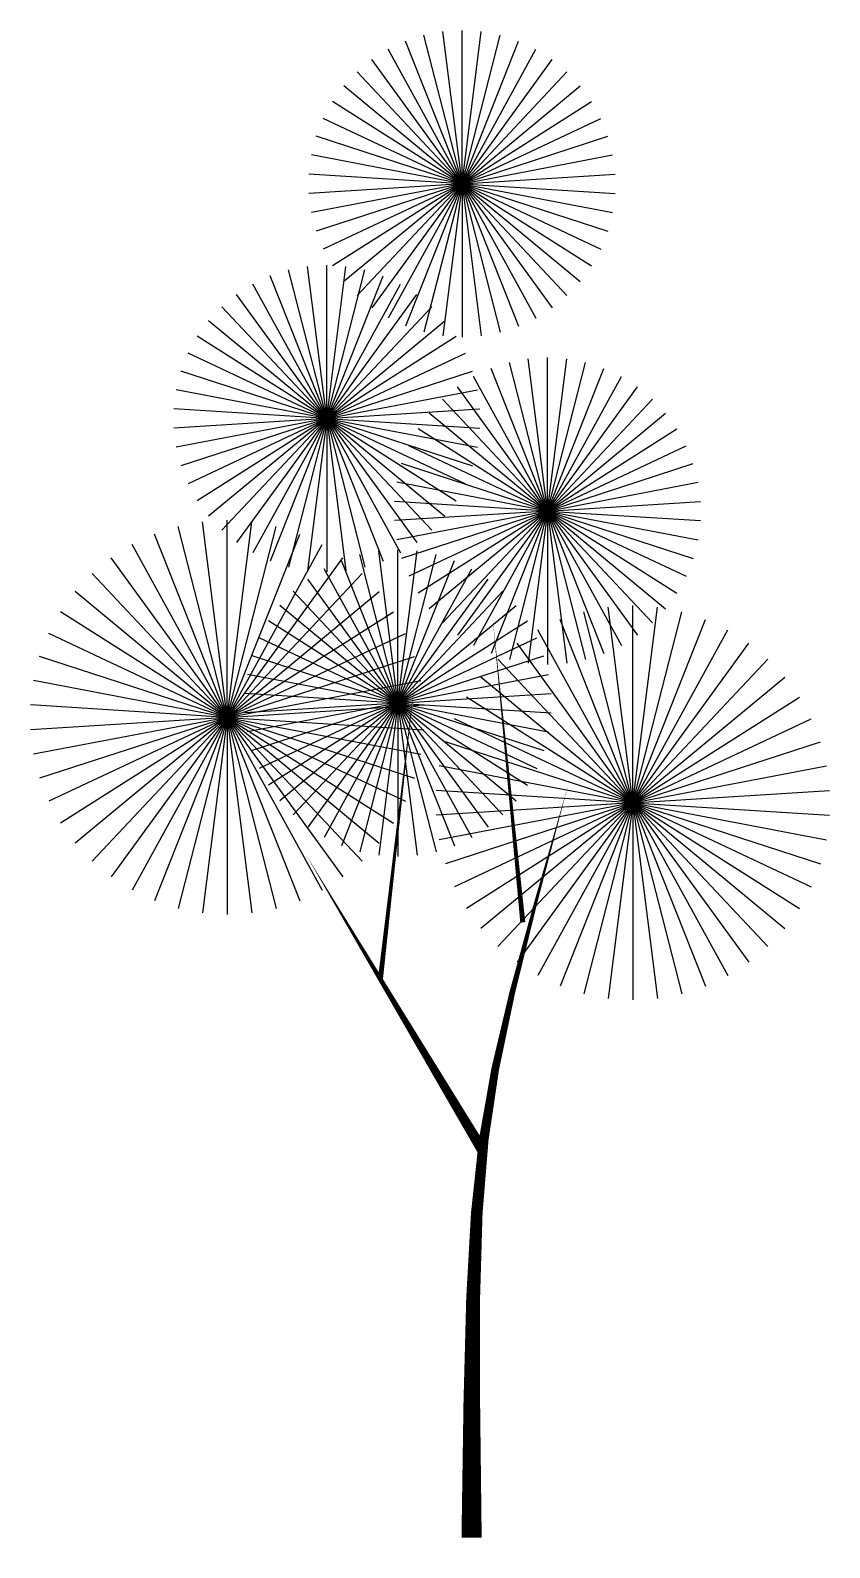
# Model space of a CAD drawing. Extents: x -16403 to -13580, y -21564 to -16206.
import ezdxf

# ---------------------------------------------------------------- set-up
doc = ezdxf.new("R2010")
doc.units = 0
doc.layers.get('0').update_dxf_attribs({"linetype": 'CONTINUOUS'})

# ---------------------------------------------------------------- blocks, each defined once
blk = doc.blocks.new('LEAVEGROUP')
at = {"color": 74}
for q in [(-370.9, 936.7), (-250.5, 975.8), (-126.3, 999.5), (0, 1007.4), (126.3, 999.5), (250.5, 975.8), (370.9, 936.7), (-485.3, 882.8), (485.3, 882.8), (-592.1, 815), (592.1, 815), (-689.6, 734.4), (689.6, 734.4), (-776.2, 642.1), (776.2, 642.1), (-850.6, 539.8), (850.6, 539.8), (-911.5, 428.9), (911.5, 428.9), (-958.1, 311.3), (958.1, 311.3), (-989.6, 188.8), (989.6, 188.8), (-1005.4, 63.3), (-1005.4, -63.3), (-989.6, -188.8), (-958.1, -311.3), (-911.5, -428.9), (-850.6, -539.8), (-776.2, -642.1), (-689.6, -734.4), (-592.1, -815), (-485.3, -882.8), (-370.9, -936.7), (-250.5, -975.8), (-126.3, -999.5), (1005.4, 63.3), (1005.4, -63.3), (989.6, -188.8), (958.1, -311.3), (911.5, -428.9), (850.6, -539.8), (776.2, -642.1), (689.6, -734.4), (592.1, -815), (485.3, -882.8), (370.9, -936.7), (250.5, -975.8), (126.3, -999.5), (0, -1007.4)]:
    blk.add_line((0, 0), q, dxfattribs=at)

msp = doc.modelspace()

# ---------------------------------------------------------------- linework, layer by layer
at = {"color": 0}
for points in [[(-14664.1, -19356, 17.8, 0, 0), (-14770.4, -18282.6, 0, 0, 0)], [(-15167, -19557, 17.8, 0, 0), (-15044, -18485.4, 0, 0, 0)], [(-14504.7, -18874, 0, 11.1, 0), (-14616.6, -19279.1, 11.1, 20, 0), (-14700.8, -19601.7, 20, 27.3, 0), (-14761.2, -19872.6, 27.3, 34, 0), (-14801.9, -20122.6, 34, 40.9, 0), (-14826.6, -20382.4, 40.9, 48.9, 0), (-14839.4, -20682.8, 48.9, 58.7, 0), (-14844.2, -21054.5, 58.7, 71.3, 0), (-14844.9, -21528.4, 71.3, 71.3, 0)], [(-14805.6, -20162.1, 38, 0, 0), (-15432.6, -19112.2, 0, 0, 0)]]:
    msp.add_lwpolyline(points, format="xyseb", dxfattribs=at)

# ---------------------------------------------------------------- block references
at = {"color": 0, "zscale": 0.7680000000000001}
for p, xscale, yscale in [((-14878.7, -16747.5), 0.5376000000005589, 0.5375999999998603), ((-15356.4, -17576.6), 0.5376000000005589, 0.5375999999998603), ((-14576.9, -17903.3), 0.5376000000005589, 0.5375999999998603), ((-15708.4, -18631.9), 0.6912, 0.6912), ((-15104.9, -18581.7), 0.5376, 0.5376), ((-14275.2, -18933.5), 0.6912, 0.6912)]:
    msp.add_blockref('LEAVEGROUP', p, dxfattribs=dict(at, xscale=xscale, yscale=yscale))

doc.saveas('drawing.dxf')
